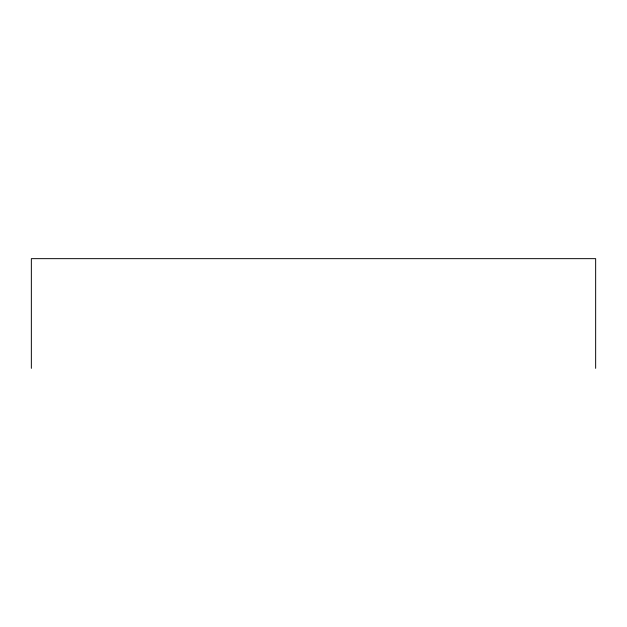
<?xml version="1.0" encoding="UTF-8"?>
<svg xmlns="http://www.w3.org/2000/svg" width="627" height="627" viewBox="0 0 627 627"><rect width="100%" height="100%" fill="white"/><g stroke="black" fill="none" stroke-linecap="round" stroke-linejoin="round"><path stroke-width="0.94" d="M595.65 368.347L595.65 258.653L31.35 258.653L31.35 368.347"/></g></svg>
